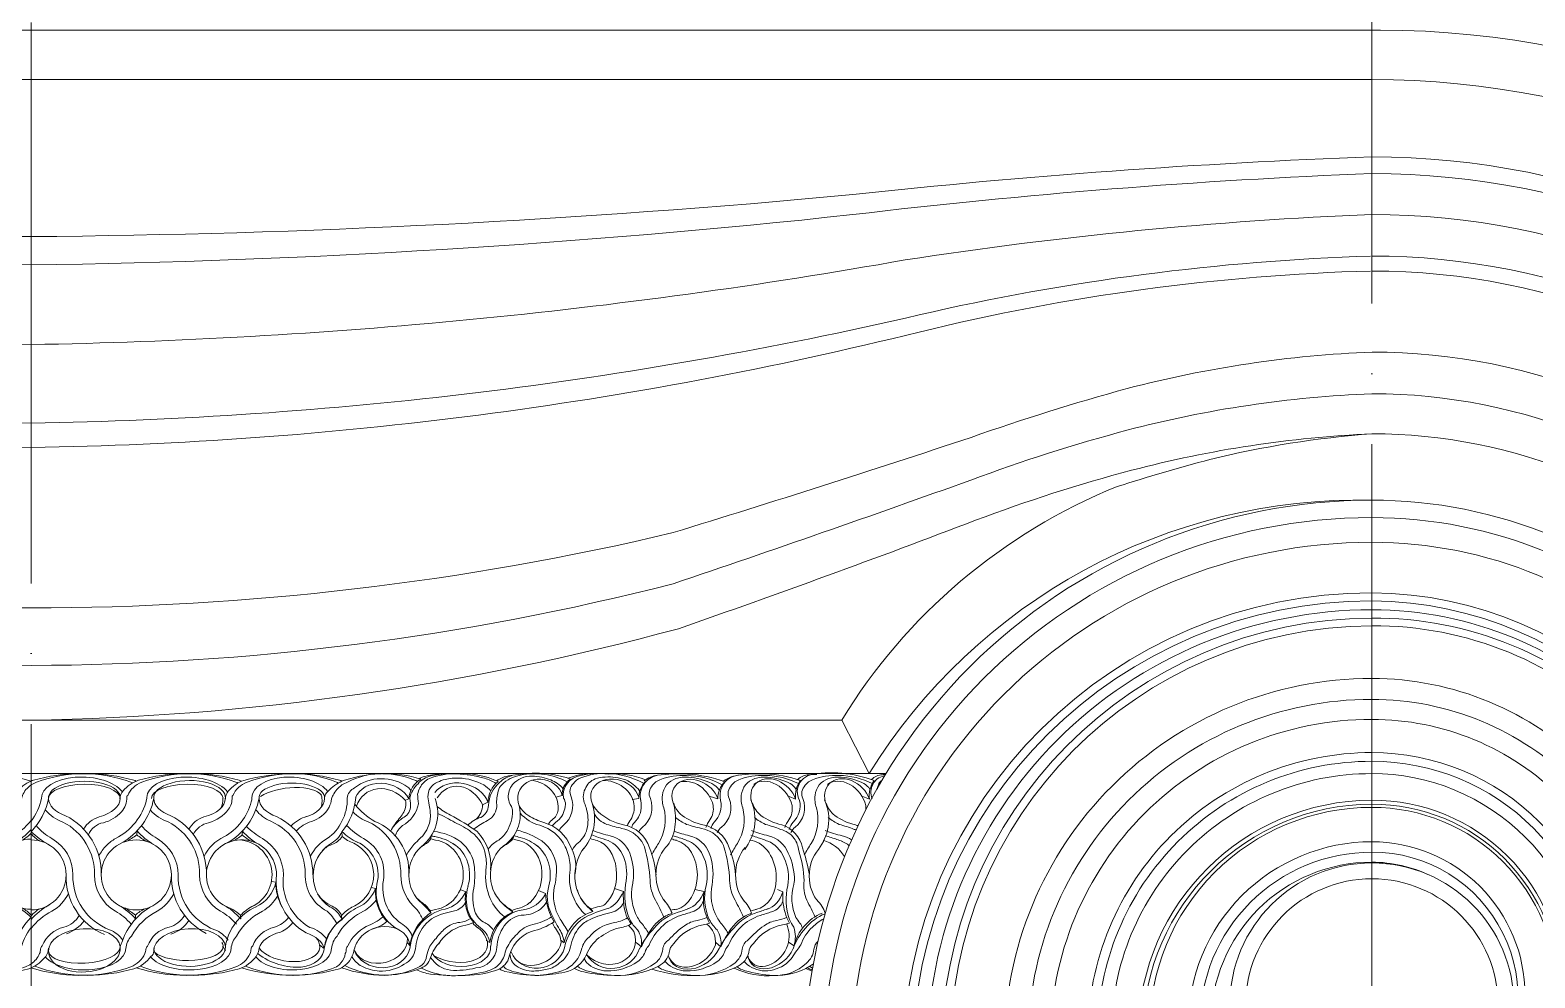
# Model space of a CAD drawing. Header units: millimetres. Extents: x 542654 to 551203, y 315718 to 321804.
# Drawn here: x 547840.1 to 548161.9, y 321170.6 to 321373.4 of the extents above; entities that cross this region are included whole.
import ezdxf

# ---------------------------------------------------------------- set-up
doc = ezdxf.new("R2010")
doc.units = ezdxf.units.MM
doc.linetypes.add('ACAD_ISO04W100', pattern=[30, 24, -3, 0, -3])
doc.layers.add('cad-block.com', color=250, linetype='Continuous')

msp = doc.modelspace()

# ---------------------------------------------------------------- linework, layer by layer
at = {"layer": 'cad-block.com', "color": 18, "linetype": 'ACAD_ISO04W100', "lineweight": 15, "ltscale": 5, "true_color": 0x000000}
for points in [[(547840.28, 321525.15), (547840.28, 319130.24)], [(548127.01, 321164.85), (548127.01, 321433.81)]]:
    msp.add_lwpolyline(points, dxfattribs=at)
at = {"layer": 'cad-block.com', "color": 18, "lineweight": 15, "true_color": 0x000000}
for points in [[(548119.75, 321380.65, -0.429574), (548329.51, 321178.35, -0.414214), (548154.01, 321002.85, -0.414214), (548005.51, 321151.35, -0.414214), (548127.01, 321272.85, -0.414214), (548228.26, 321171.6, -0.414214), (548140.51, 321083.85, -0.414214), (548066.26, 321158.1, -0.414214), (548127.01, 321218.85, -0.414214), (548177.64, 321168.22, -0.414214), (548133.76, 321124.35, -0.438402), (548096.64, 321164.85)], [(548128.83, 321373.41, -0.416147), (548322.54, 321177.88, -0.414214), (548153.08, 321008.43, -0.414214), (548009.7, 321151.81, -0.414214), (548127.01, 321269.13, -0.414214), (548224.77, 321171.37, -0.414214), (548140.05, 321086.64, -0.414214), (548068.35, 321158.33, -0.414214), (548127.01, 321216.99, -0.414214), (548175.89, 321168.11, -0.417631), (548133.52, 321125.93, -30.968964), (548133.52, 321125.93)], [(548127.01, 321362.84, -0.414214), (548312.63, 321177.22, -0.414214), (548151.76, 321016.36, -0.414214), (548015.64, 321152.47, -0.414214), (548127.01, 321263.84, -0.414214), (548219.82, 321171.04, -0.414214), (548139.39, 321090.6, -0.414214), (548071.33, 321158.66, -0.414214), (548127.01, 321214.35, -0.414214), (548173.41, 321167.94, -0.414214), (548133.2, 321127.73, -0.284609), (548102.73, 321146.6, -0.284609)], [(548127.01, 321346.28, 0.017969), (548016.03, 321338.22, -0.021374), (547840.28, 321329.23, 27.571119)], [(548127.01, 321346.28, -0.414214), (548297.1, 321176.19, -0.42078), (548149.69, 321030.14, -0.411803), (548026.79, 321153.51, -0.412759), (548127.01, 321253.01, -0.412194), (548209.04, 321170.52, -0.414336), (548138.35, 321099.52, -0.425817), (548077.08, 321159.18, -0.408915), (548127.01, 321208.67, -0.416495), (548167.95, 321167.68, -0.69498), (548104.75, 321143.08, -0.19289)], [(548127.01, 321342.72, 0.019739), (548016.03, 321333.94, -0.023579), (547840.28, 321323.16, 27.571119)], [(548127.01, 321342.72, -0.414214), (548293.77, 321175.97, -0.42078), (548149.24, 321032.78, -0.411803), (548028.75, 321153.73, -0.412759), (548127.01, 321251.28, -0.412194), (548207.43, 321170.41, -0.414336), (548138.13, 321100.8, -0.425817), (548078.06, 321159.29, -0.408915), (548127.01, 321207.81, -0.416495), (548167.15, 321167.63, -0.73706), (548102.73, 321146.6, -0.19289)], [(547628.67, 321341.78, -0.000459), (547664.54, 321338.22, 0.021374), (547840.28, 321329.23, -27.571119)], [(547650.26, 321334.86, -0.017699), (547664.54, 321333.1, 0.018795), (547840.28, 321323.16, -27.571119)], [(548127.01, 321333.96, 0.028189), (548027.23, 321324.24, -0.03972), (547840.28, 321306.13, 1.760231)], [(548127.01, 321333.96, -0.414214), (548285.55, 321175.42, -0.414214), (548148.15, 321038.02, -0.414214), (548031.89, 321154.28, -0.414214), (548127.01, 321249.4, -0.414214), (548206.28, 321170.13, -0.414214), (548137.58, 321101.43, -0.414214), (548079.45, 321159.56, -0.414214), (548127.01, 321207.13, -0.414214), (548166.65, 321167.49, -0.726097), (548102.73, 321146.6, -0.19289)], [(547619.77, 321328.78, -0.009518), (547653.34, 321324.24, 0.03972), (547840.28, 321306.13, -1.760231)], [(547599.91, 321323.94, -0.021219), (547698.94, 321303.89, 0.052521), (547840.28, 321289.35, 0.080835)], [(548126.72, 321325.07, 0.048765), (548030.22, 321312.48, -0.052998), (547840.28, 321289.35, -0.080835)], [(548127.01, 321325.07, -0.414214), (548277.22, 321174.86, -0.408391), (548147.04, 321043.61, -0.411853), (548035, 321154.84, -0.41421), (548127.01, 321247.63, -0.416479), (548205.06, 321169.86, -0.563338), (548107.63, 321109.74, -0.414214), (548107.63, 321109.74, -0.414214), (548107.63, 321109.74, -0.414214), (548107.63, 321109.74, -0.678734), (548107.63, 321109.74, -0.19289)], [(548126.72, 321321.87, 0.053515), (548030.22, 321308.81, -0.056986), (547840.28, 321284.12, -0.080835)], [(548127.01, 321321.86, -0.414214), (548274.21, 321174.66, -0.408391), (548146.64, 321046.03, -0.411853), (548036.84, 321155.04, -0.41421), (548127.01, 321245.98, -0.416479), (548203.5, 321169.76, -0.563338), (548108.02, 321110.84, -0.414214), (548108.02, 321110.84, -0.414214), (548108.02, 321110.84, -0.414214), (548108.02, 321110.84, -0.678734), (548108.02, 321110.84, -0.19289)], [(547598.69, 321318.75, -0.013701), (547650.34, 321308.81, 0.056986), (547840.28, 321284.12, 0.080835)], [(548127.05, 321304.52, 0.054472), (548074.67, 321296.71, 0.017779), (548041.31, 321286.28, -0.005679), (547977.63, 321265.9, -0.058203), (547840.28, 321249.8, 3.69239)], [(548127.05, 321304.52, -0.414275), (548257.97, 321173.58, -0.414214), (548144.47, 321060.08, -0.414214), (548048.43, 321156.12, -0.414214), (548127.01, 321234.7, -0.414214), (548192.49, 321169.21, -0.414214), (548135.74, 321112.46, -0.414214), (548087.72, 321160.48, -0.414214), (548127.01, 321199.77, -0.414214), (548159.75, 321167.03, -0.19289), (548151.9, 321147.44, -0.19289)], [(547573.1, 321296.2, -0.071873), (547639.26, 321286.28, -0.017779), (547639.26, 321286.28, 0.005679), (547702.93, 321265.9, 0.058203), (547840.28, 321249.8, -3.69239)], [(548127.01, 321295.61, 0.054472), (548074.64, 321287.8, 0.023567), (548041.27, 321277.15, -0.004911), (547977.6, 321254.96, -0.062081), (547840.28, 321237.49, 3.69239)], [(548127.01, 321295.61, -0.414214), (548249.6, 321173.02, -0.414214), (548143.36, 321066.78, -0.414214), (548053.46, 321156.68, -0.414214), (548127.01, 321230.23, -0.414214), (548188.3, 321168.93, -0.414214), (548135.18, 321115.81, -0.414214), (548090.24, 321160.76, -0.414214), (548127.01, 321197.54, -0.62135), (548151.9, 321147.44, -0.11209)], [(547565.14, 321288.67, -0.076116), (547615.98, 321284.49, -0.032478), (547639.3, 321277.15, 0.004911), (547702.97, 321254.96, 0.062081), (547840.28, 321237.49, -3.69239)], [(548127.03, 321287.05, 0.05275), (548075.64, 321279.24, 0.025363), (548042.27, 321268.54, -0.007464), (547978.72, 321245.35, -0.061778), (547840.28, 321225.76, 3.69239)], [(548127.01, 321287.05, -0.414214), (548241.58, 321172.49, -0.414214), (548142.29, 321073.2, -0.414214), (548058.27, 321157.21, -0.414214), (548127.01, 321225.95, -0.414214), (548184.29, 321168.67, -0.414214), (548134.65, 321119.02, -0.414214), (548092.64, 321161.03, -0.414214), (548127.01, 321195.4, -0.11209), (548139.38, 321192.59, -0.11209)], [(548127.01, 321287.05, 0.040711), (548092.36, 321281.55, -0.04946), (548092.36, 321281.55, -0.061535), (548092.36, 321281.55, -8.363329)], [(547567.82, 321280.88, -0.066103), (547603.95, 321278.66, -0.047987), (547638.29, 321268.54, 0.007464), (547701.84, 321245.35, 0.061778), (547840.28, 321225.76, -3.69239)], [(548092.36, 321281.55, 0.012186), (548072.57, 321275.76, 0.012186)], [(548013.63, 321225.76, -0.161095), (548072.57, 321275.76, -3.968035)], [(548127.01, 321272.85, 0.265494), (548019.5, 321214.35, 0.265494)], [(547840.28, 321212.75, 0.018642), (547840.28, 321212.75, 0.0708), (547830.12, 321214.35)], [(547840.28, 321212.75, -0.018642), (547840.79, 321212.94, -0.065451), (547850.65, 321214.35, -0.065451)], [(547840.28, 321211.91, -0.066014), (547841.47, 321212.5, -0.093177), (547851.52, 321214.29)], [(547861.98, 321212.35, 0.020326), (547861.6, 321212.5, 0.093407), (547851.52, 321214.29)], [(547862.78, 321212.75, 0.01773), (547862.28, 321212.94, 0.065459), (547852.42, 321214.35, 0.065459)], [(547859.29, 321208.98, -0.160145), (547859.96, 321210.64, -0.142486), (547863.29, 321212.94, -0.065451), (547873.15, 321214.35, -0.065451)], [(547860.76, 321209.3, -0.375012), (547860.95, 321209.66, -0.214877), (547863.97, 321212.5, -0.094059), (547874.13, 321214.29, -0.071007)], [(547884.55, 321212.32, 0.024119), (547884.1, 321212.5, 0.093177), (547874.05, 321214.29)], [(547885.35, 321212.72, 0.020284), (547884.78, 321212.94, 0.065451), (547874.92, 321214.35, 0.065451)], [(547881.79, 321208.96, -0.154889), (547882.46, 321210.59, -0.142486), (547885.79, 321212.88, -0.063968), (547896.25, 321214.35)], [(547883.26, 321209.3, -0.375012), (547883.45, 321209.66, -0.214877), (547886.47, 321212.5, -0.093177), (547896.52, 321214.29, -0.071007)], [(547906.77, 321212.74, 0.017867), (547906.27, 321212.94, 0.065451), (547896.41, 321214.35, 0.065451)], [(547906.01, 321212.33, 0.022594), (547905.59, 321212.5, 0.10345), (547896.52, 321214.29)], [(547906.77, 321212.75, -0.018642), (547907.28, 321212.94, -0.073626), (547916.02, 321214.35, -0.065451)], [(547906.77, 321211.91, -0.066014), (547907.96, 321212.5, -0.127622), (547915.19, 321214.29)], [(547907.9, 321209.09, -0.273571), (547909.45, 321211.29, -0.171003), (547915.07, 321213.25, -0.163869), (547920.88, 321211.44, -0.074042), (547921.49, 321210.72, 2.685215)], [(547915.44, 321214.29, -0.080531), (547923.61, 321213.19, -0.078298)], [(547915.44, 321214.29, -0.104791), (547922.6, 321212.84, -0.031762), (547922.92, 321212.67, -1.384348)], [(547918.21, 321201.02, -0.181014), (547919.75, 321203.21, 0.210964), (547923.14, 321207.91, -0.035745), (547922.95, 321209.98, -0.146791), (547924.26, 321212.45, -0.099604), (547925.5, 321213.29, -0.112427), (547931.27, 321214.29, -0.052552), (547937.26, 321213.35, -0.081574), (547939.71, 321212.24, -481557.148128)], [(547920.51, 321196.87, -0.056045), (547922.17, 321199.17, -0.022795), (547923.5, 321200.5, 0.235098), (547925.66, 321206.09, 0.032245), (547925.42, 321207.62, -0.038781), (547925.16, 321209.39, -0.33746), (547927.23, 321212.48, -0.078815), (547928.83, 321213.11, -0.063281), (547931.81, 321213.39, -0.121478), (547937.08, 321211.91, -0.064238), (547938.58, 321210.66, 3.827273)], [(547921.06, 321209.04, -0.234886), (547923.61, 321213.19, 0.555427)], [(547925.77, 321213.85, 0.176971), (547923.04, 321212.18, 0.170859), (547921.28, 321209.03, 30.835725)], [(547923.37, 321213.26, -0.023677), (547923.9, 321213.55, -4.543444)], [(547923.9, 321213.55, -0.089164), (547927.53, 321214.15, -138.152303)], [(547932.11, 321214.35, 0.062233), (547925.77, 321213.85, -20.36839)], [(547931.27, 321214.29, -0.131146), (547940.14, 321212.63, -0.136736)], [(547934.95, 321202.47, -0.045129), (547937.9, 321204.3, 0.299565), (547939.87, 321207.7, -0.09087), (547940.18, 321210.62, -0.144119), (547940.93, 321211.97, -0.150915), (547944.92, 321214.01, -0.166619), (547954.96, 321212.62, -133.500069)], [(547938.02, 321198.19, -0.093335), (547939.98, 321199.94, 0.120817), (547942.03, 321201.99, 0.139988), (547943.22, 321206.35, 0.101965), (547943.01, 321207.3, -0.1221), (547942.34, 321209.19, -0.196806), (547943.26, 321211.99, -0.227466), (547947.45, 321213.83, -0.088773), (547951.44, 321212.99, -0.116279), (547954.07, 321211.12, 0.122608)], [(547939.8, 321212.79, -0.210263), (547939.8, 321212.79, -0.134425), (547943.33, 321213.98, 0.410848)], [(547948.03, 321214.44, 0.034973), (547943.33, 321213.98, 0.146763), (547940.49, 321212.46, 0.146763)], [(547948.03, 321214.44, -0.091204), (547955.62, 321213.18, -0.116078)], [(547955.62, 321213.18, 0.131141), (547954.25, 321211.56, 0.120504), (547953.85, 321209.67), (547952.53, 321209.31)], [(547953.21, 321202.13, -0.118246), (547954.11, 321203.29, 0.325983), (547955.77, 321209.41, -0.327377), (547956.26, 321212.24, -0.143144), (547957.83, 321213.44, -0.106305), (547963.51, 321214.35, -0.122174), (547971.14, 321212.34, -2.910199)], [(547971.68, 321212.99, 0.118811), (547963.73, 321214.26, 0.082433), (547957.82, 321213.95, 0.413915), (547954.12, 321209.12, 1.886314)], [(547960.76, 321214.35, 0.107945), (547955.14, 321213.36, -2.721038)], [(547956.03, 321197.98, -0.125563), (547957.28, 321199.57, 0.173483), (547959.16, 321202.47, 0.115836), (547959.16, 321206.39, 0.032323), (547958.75, 321207.75, -0.228234), (547958.75, 321211.03, -0.216023), (547960.91, 321213.2, -0.086474), (547963.05, 321213.6, -0.10808), (547967.44, 321213, -0.136488), (547970.38, 321210.68, -319075.843913)], [(547970.22, 321201.88, -0.104693), (547971.06, 321202.9, 0.325983), (547972.72, 321209.01, -0.327377), (547973.21, 321211.84, -0.143144), (547974.77, 321213.04, -0.106305), (547980.45, 321213.95, -0.122174), (547988.08, 321211.94, -2.910199)], [(547988.63, 321212.6, 0.070803), (547980.67, 321214.26, 0.047152), (547974.26, 321213.98, 0.431232), (547970.67, 321208.54, 1.886314)], [(547974.26, 321213.98, 0.145164), (547971.39, 321212.79, -0.275854)], [(547973, 321196.94, -0.013011), (547974.45, 321199.41, 0.207103), (547975.58, 321207.04, -0.117171), (547975.3, 321209.71, -0.300598), (547978.17, 321213.27, -0.09633), (547980.9, 321213.58, -0.095329), (547985.83, 321212.23, -0.131622), (547987.51, 321210.76, -206431.459628)], [(547987.03, 321201.73, -0.118246), (547987.93, 321202.9, 0.325983), (547989.6, 321209.01, -0.327377), (547990.09, 321211.84, -0.143144), (547991.65, 321213.04, -0.106305), (547997.33, 321213.95, -0.112548), (548004.41, 321212.23, -2.910199)], [(548004.81, 321212.87, 0.078642), (547997.32, 321214.27, 0.043364), (547991.57, 321214.02, 0.45259), (547987.73, 321208.68, 1.886314)], [(547991.9, 321214.06, 0.129496), (547988.33, 321212.72, -0.275854)], [(547989.88, 321196.94, -0.013011), (547991.33, 321199.41, 0.207103), (547992.46, 321207.04, -0.117171), (547992.17, 321209.71, -0.300598), (547995.05, 321213.27, -0.09633), (547997.78, 321213.58, -0.10414), (548002.59, 321212.23, -0.135126), (548003.91, 321210.97, -206431.459628)], [(548002.79, 321201.73, -0.118246), (548003.7, 321202.9, 0.325983), (548005.36, 321209.01, -0.327377), (548005.85, 321211.84, -0.143144), (548007.41, 321213.04, -0.106305), (548013.09, 321213.95, -0.112548), (548020.17, 321212.23, -2.910199)], [(548008.31, 321214.16, 0.612621), (548004.62, 321208.61)], [(548006.59, 321214.1, 0.186837), (548004.26, 321213.08, -0.275854)], [(548005.64, 321196.94, -0.013011), (548007.09, 321199.41, 0.207103), (548008.23, 321207.04, -0.117171), (548007.94, 321209.71, -0.300598), (548010.82, 321213.27, -0.09633), (548013.55, 321213.58, -0.10414), (548018.36, 321212.23, -0.135126), (548019.68, 321210.97, -206431.459628)], [(548006.59, 321214.1, -0.133296), (548020.58, 321212.87, -0.599296)], [(548022.65, 321213.86, 0.472513), (548020.16, 321209.04, 0.472513)], [(548022.35, 321214.1, 0.186837), (548020.03, 321213.08, -0.275854)], [(548022.35, 321214.1, -0.007887), (548023.04, 321214.21, -0.007887)], [(548022.65, 321213.86, -0.001534), (548022.86, 321213.89, -0.001534)], [(547836.54, 321208.55, -0.139266), (547837.15, 321210.28, -0.134169), (547840.28, 321212.74, -0.134169)], [(547838.25, 321208.69, -0.103393), (547838.45, 321209.66, -0.146784), (547840.28, 321211.91, -0.146784)], [(547903.03, 321209.09, -0.221293), (547903.83, 321210.59, -0.091677), (547906.77, 321212.74, -0.107279)], [(547904.53, 321208.93, -0.144926), (547904.88, 321209.72, -0.128461), (547906.77, 321211.91, -0.131639)], [(547937.95, 321208.23, -0.21013), (547940.14, 321212.63, -4.567109)], [(547940.49, 321212.46, 0.215825), (547938.1, 321207.55, -7.383926)], [(547970.22, 321209, -0.201795), (547971.68, 321212.67)], [(547987.16, 321208.92, -0.201795), (547988.63, 321212.6)], [(548003.79, 321208.87, -0.193479), (548004.81, 321212.87)], [(548019.55, 321208.87, -0.193479), (548020.58, 321212.87)], [(548021.26, 321211.01, -0.091654), (548021.61, 321212.24, -0.136996), (548022.32, 321212.92)], [(547842.53, 321209.09, -0.115094), (547840.28, 321204.14, -0.113469)], [(547844.03, 321209.03, -0.145453), (547840.28, 321201.92, -0.145453)], [(547864.99, 321208.78, -0.220522), (547858.35, 321200.46, 0.067828), (547856.43, 321198.99, 0.067828)], [(547866.53, 321209.03, -0.220603), (547859.53, 321199.44, 0.066571), (547859.53, 321199.44)], [(547859.61, 321206.17, 0.207831), (547860.76, 321209.3, 0.467619)], [(547865.02, 321209.26, -0.076886), (547864.99, 321208.78, -0.711485)], [(547882.52, 321206.71, -0.167244), (547878.25, 321203.85, 0.221723), (547874.98, 321201.35, 0.21466)], [(547881.32, 321209.09, -0.150462), (547880.82, 321206.91, 1140.797871)], [(547887.37, 321208.31, -0.203725), (547881.52, 321200.81, 0.068195), (547881.52, 321200.81, 0.068195)], [(547881.83, 321209.03, -0.0002), (547881.83, 321209.04, -0.0002)], [(547889.03, 321209.09, -0.227666), (547882.17, 321199.51, -0.227666)], [(547882.52, 321206.71, 0.172817), (547883.26, 321209.3, 0.467619)], [(547887.52, 321209.23, -0.086243), (547887.37, 321208.31)], [(547904.01, 321207.14, -0.186494), (547900.25, 321204.07, 0.147073), (547897.01, 321202.03, 0.148769)], [(547904.01, 321207.14, 0.104985), (547904.53, 321208.93, 0.023441), (547904.53, 321208.93, 1.136097)], [(547909.7, 321209.23, -0.160271), (547906.77, 321201.92, -0.145453)], [(547907.9, 321209.09, -0.123226), (547906.77, 321204.14, -0.113469)], [(547913.82, 321204.13, -0.099661), (547909.52, 321207.78, 0.400997)], [(547920.35, 321208.63, -0.18765), (547919.81, 321205.79, -0.039095), (547919.03, 321204.73, 0.054537), (547917.2, 321202.07, 6.83049)], [(547921.28, 321209.03, -0.083203), (547921.4, 321207.06, -0.247182), (547919.79, 321204.85, -2.400939)], [(547926.68, 321209.01, -0.334356), (547923.71, 321198.71, 0.532296)], [(547929.96, 321205.48, -0.04339), (547927.14, 321207.29, 0.356149)], [(547938.1, 321207.55, -0.262287), (547936.46, 321204.99, 0.120053), (547933.69, 321203.3, 0.069073)], [(547936.84, 321207.68, -0.034066), (547936.84, 321207.68, -0.197259), (547935.44, 321204.57, -3.930132)], [(547944.6, 321207.73, -0.297265), (547941.93, 321199.33, 0.080873)], [(547952.98, 321206.9, -0.237758), (547951.96, 321204.67, 0.081735), (547950.92, 321203.54, -9.331702)], [(547954.55, 321207.72, -0.16978), (547953.25, 321204.52, 0.043804), (547951.69, 321203.17, -0.6587)], [(547960.17, 321208.23, -0.281884), (547958.1, 321197.85, -2.604553)], [(547969.2, 321207.85, -0.209661), (547969.2, 321207.85, -0.190001), (547968.53, 321204.54, 157667.627814)], [(547970.75, 321207.42, -0.221628), (547969.3, 321203.89, 0.117522), (547968.69, 321202.84, -5.291893)], [(547977.71, 321207.7, -0.099627), (547977.97, 321202.91, -0.153943), (547975.96, 321198.51, -6.357955)], [(547977.71, 321208.02, -0.020897), (547977.71, 321208.02, 0.157637), (547979.49, 321205.41, 0.110252), (547983.95, 321203.39, -0.276717), (547989.58, 321198.46, -0.073649), (547990.93, 321192.69)], [(547986.14, 321207.53, -0.209661), (547986.14, 321207.53, -0.189953), (547985.47, 321204.46, 157667.627814)], [(547987.74, 321208.61, -0.268348), (547986.37, 321203.96, 0.146544), (547985.69, 321202.63, -5.291893)], [(547994.2, 321208.73, -0.147461), (547994.97, 321202.91, -0.121679), (547992.9, 321198.12, -6.357955)], [(547994.58, 321208.02, -0.020897), (547994.58, 321208.02, 0.157637), (547996.37, 321205.41, 0.110252), (548000.83, 321203.39, -0.274911), (548005.24, 321198.46, -0.029184), (548006.71, 321193.01)], [(548003.01, 321207.53, -0.209661), (548003.01, 321207.53, -0.189953), (548002.35, 321204.46, 157667.627814)], [(548004.62, 321208.61, -0.268348), (548003.25, 321203.96, 0.111946), (548002.41, 321202.38, -5.291893)], [(548009.97, 321208.73, -0.147461), (548010.74, 321202.91, -0.121679), (548008.66, 321198.12, -6.357955)], [(548010.35, 321208.02), (548010.35, 321208.02, 0.157637), (548012.14, 321205.41, 0.110252), (548016.59, 321203.39, -0.019348), (548017.17, 321203.15, -0.019348)], [(548018.78, 321207.53), (548018.78, 321207.53, -0.034591), (548018.8, 321206.6, -0.034591)], [(547832.29, 321196.87, -0.146184), (547835.81, 321200.6, 0.112441), (547840.28, 321204.34, 0.112441)], [(547840.28, 321204.14, 0.000004), (547840.28, 321204.14, 0.000004)], [(547840.28, 321204.14, -0.000004), (547840.28, 321204.14, -0.000004)], [(547861.69, 321182.16, 0.081294), (547858.31, 321184.93, -0.268505), (547853.83, 321192.7, 0.288678), (547847.11, 321203.99, -0.142365), (547843.32, 321206.61, -0.117646)], [(547855.28, 321192.68, 0.290609), (547847.67, 321205.34), (547847.67, 321205.34)], [(547854.85, 321205.1, -0.132314), (547854.85, 321205.1, 0.187603), (547851.53, 321202.47)], [(547859.61, 321206.17, -0.150244), (547855.74, 321203.85, 0.25156), (547852.56, 321201.25, 0.21133)], [(547884.19, 321182.16, 0.081294), (547880.81, 321184.93, -0.268505), (547876.33, 321192.7, 0.288999), (547869.6, 321204, -0.123631), (547865.79, 321206.52, -0.052437)], [(547877.78, 321192.68, 0.290613), (547870.17, 321205.34), (547870.17, 321205.34)], [(547877.26, 321205.08, -0.165719), (547877.26, 321205.08, 0.184944), (547874.03, 321202.47)], [(547905.65, 321182.28, 0.096), (547903.57, 321184.93, -0.292425), (547898.91, 321192.95, 0.296797), (547891.56, 321204.16, -0.135998), (547888.35, 321206.62, -0.119149)], [(547900.55, 321192.68, -0.036008), (547900.55, 321192.68, 0.291562), (547892.8, 321205.16), (547892.8, 321205.16)], [(547899.31, 321205.18, 182.59746), (547899.31, 321205.18, 0.142317), (547895.88, 321203.14)], [(547906.77, 321204.14, -0.136905), (547903.62, 321200.47, 0.068195), (547903.62, 321200.47)], [(547906.77, 321204.14, -0.000004), (547906.77, 321204.14, -0.000004)], [(547924.05, 321183.13, 0.062231), (547922.83, 321185.22, -0.214339), (547919.33, 321192.7, 0.294925), (547912.48, 321203.99, -0.122919), (547909.11, 321206.14, -0.117646)], [(547921.08, 321192.68, 0.318818), (547913.82, 321204.13), (547913.82, 321204.13)], [(547919.79, 321204.85, 0.063521), (547917.9, 321203.2, 0.041781), (547917.2, 321202.07, 5.943578)], [(547927.26, 321205.83, -0.025818), (547930.9, 321203.88, -0.061076), (547934.43, 321201.84, -0.18941), (547937.49, 321196.86, -0.074307), (547937.57, 321193.81, 0.134088), (547938.49, 321187.6, 0.125865), (547941.54, 321183.7, 3.907296)], [(547929.96, 321205.48, 0.280317), (547929.96, 321205.48, -0.028633), (547935.68, 321201.96, -0.220354), (547938.56, 321193.78)], [(547944.89, 321205.85, 0.140326), (547949.05, 321203.29, -0.216719), (547954.53, 321198.69, -0.080842), (547955.5, 321195.36, -0.061463), (547955.5, 321193.19, 0.140584), (547956.39, 321187.53, 0.097397), (547958.83, 321184.19, 6.432445)], [(547946.75, 321205.34, 0.014695), (547946.75, 321205.34, 0.074847), (547949.91, 321203.9, -0.234064), (547955.8, 321198.46, -0.17384), (547956.58, 321192.68)], [(547960.67, 321205.82, 0.185854), (547963.44, 321203.49, 0.033628), (547966.65, 321202.63, -0.197474), (547970.89, 321199.83, -0.074568), (547971.44, 321198.67, -0.066117), (547972.65, 321191.45, 0.11894), (547973.82, 321187.26, -0.024298), (547975.6, 321183.65, 7.777583)], [(547961.58, 321206.18, -0.020897), (547961.58, 321206.18, 0.198166), (547961.58, 321206.18, 0.138312), (547966.94, 321203.39, -0.276717), (547972.57, 321198.46, -0.073649), (547973.93, 321192.69)], [(547968.53, 321204.54, 0.029785), (547967.73, 321203.2, 7.503547)], [(547978.09, 321204.98, 0.072204), (547980.45, 321203.49, 0.033628), (547983.65, 321202.63, -0.197474), (547987.89, 321199.83, -0.074568), (547988.45, 321198.67, -0.066117), (547989.66, 321191.45, 0.11894), (547990.83, 321187.26, -0.024298), (547992.61, 321183.65, 7.777583)], [(547985.47, 321204.46, 0.065483), (547984.58, 321202.84, 7.503547)], [(547994.97, 321204.98, 0.072204), (547997.33, 321203.49, -0.026917), (548000.53, 321202.42, -0.180678), (548003.47, 321200.47, -0.131225), (548004.48, 321197.82, -0.06802), (548005.59, 321191.45, 0.122323), (548006.15, 321187.26, -0.024298), (548007.94, 321183.65, 7.777583)], [(548002.35, 321204.46, 0.065483), (548001.46, 321202.84, 7.503547)], [(548010.73, 321204.98, 0.072204), (548013.09, 321203.49, -0.026917), (548016.3, 321202.42, -0.023773), (548016.76, 321202.29, -0.023773)], [(547836.55, 321199.35, -0.267865), (547836.55, 321199.35, 0.081061), (547840.28, 321202.41, 0.081294)], [(547840.28, 321201.63, -0.08041), (547838.44, 321200.11, -19.622148)], [(547840.28, 321201.47, 0.08041), (547842.13, 321199.95, 19.622148)], [(547859.88, 321178.72, 0.159429), (547857.07, 321180.93, -0.318713), (547849.24, 321192.66, 0.268575), (547844.76, 321200.44, -0.081294), (547841.37, 321203.21, -0.081294)], [(547862.87, 321201.28, -0.084322), (547860.58, 321199.85, 1.326627)], [(547862.87, 321201.28, 0.07015), (547865.1, 321199.82, 19.622148)], [(547866.53, 321199.18, -0.07743), (547862.94, 321202.08)], [(547882.41, 321178.69, 0.161371), (547879.57, 321180.93, -0.318713), (547871.74, 321192.66, 0.268575), (547867.26, 321200.44, -0.080911), (547863.89, 321203.19, -0.081294)], [(547885.45, 321201.26, -0.100015), (547883.15, 321199.87, 1.326627)], [(547885.45, 321201.26, 0.097777), (547887.48, 321199.86, 19.622148)], [(547903.5, 321178.93, 0.171369), (547899.92, 321181.43, -0.301945), (547894.24, 321192.66, 0.268572), (547889.76, 321200.44, -0.055523), (547886.33, 321203.04, -0.048784)], [(547903.62, 321200.47, -0.081294), (547903.62, 321200.47, 0.147638), (547900.05, 321196.72, 0.267657)], [(547906.77, 321201.92), (547906.79, 321200.9, -0.17579), (547904.59, 321199.17, 0.131284), (547902.63, 321197.9, -43.334698)], [(547906.77, 321201.92, -0.165674), (547904.13, 321199.21, -0.072831)], [(547906.79, 321200.9, 0.086829), (547909.3, 321199.44)], [(547921.79, 321179.52, 0.195227), (547919.35, 321182.32, -0.283008), (547915.62, 321191.53, 0.320836), (547911.4, 321200.44, -0.074676), (547907.76, 321203.27, -0.081294)], [(547925.85, 321201.02), (547925.78, 321200.36, -0.096515), (547924.45, 321199.15, 0.028724), (547923.41, 321198.44, -26.089249)], [(547926.76, 321200.12, 0.006424), (547925.78, 321200.36, -1.587277)], [(547925.85, 321201.02, 0.02419), (547926.6, 321200.86, -0.113221), (547931, 321199.07)], [(547926.39, 321201.98, -0.131559), (547932.17, 321199.74, -0.202765), (547935.11, 321194.31, -0.056499), (547934.96, 321189.81, 0.124857), (547935.17, 321184.87, 0.199329), (547937.36, 321182.45, -0.12536), (547939.19, 321180.79, 3.307301)], [(547943.6, 321201.11), (547943.34, 321200.37, -0.074458), (547941.94, 321199.21, 0.04174), (547940.73, 321198.38, 24.307937)], [(547944.58, 321200.05, -0.033293), (547943.34, 321200.37, -0.045496)], [(547948.65, 321198.78, 0.108935), (547944.85, 321200.69, -0.041757), (547943.59, 321201.12, -0.041757)], [(547944.18, 321202.26, -0.084711), (547949.52, 321199.93, -0.244148), (547952.65, 321193.55, -0.049704), (547952.25, 321190.32, 0.195952), (547953.42, 321183.24, 0.006951), (547955.15, 321180.52, -10.854549)], [(547961.34, 321200.05, -0.03775), (547959.88, 321200.48, -0.03775)], [(547963.69, 321200.01, 0.020479), (547961.61, 321200.69, -0.037175), (547960.19, 321201.23, -0.037175)], [(547960.47, 321202.15, 0.030989), (547964.1, 321201.04, -0.249239), (547968.33, 321197.3, -0.119922), (547969.03, 321191.38, -0.022277), (547968.91, 321190.63, 0.180983), (547969.97, 321183.59, 0.047583), (547970.8, 321182.38, -0.047891), (547972.32, 321180.17, 19.657569)], [(547978.33, 321200.08, -0.037904), (547977.22, 321200.39, -0.03336)], [(547980.97, 321199.88, 0.027591), (547978.6, 321200.72, 0.063232), (547977.5, 321201.02, -0.032563)], [(547977.78, 321202.04, 0.028323), (547981.11, 321201.04, -0.249239), (547985.33, 321197.3, -0.119922), (547986.04, 321191.38, -0.022277), (547985.92, 321190.63, 0.180983), (547986.98, 321183.59, 0.047583), (547987.81, 321182.38, -0.047891), (547989.33, 321180.17, 19.657569)], [(547997.84, 321199.88, 0.027591), (547995.48, 321200.72, -0.032563), (547994.22, 321201.18, -0.032563)], [(547994.35, 321202.15, 0.030989), (547997.99, 321201.04, -0.249239), (548002.21, 321197.3, -0.117946), (548003.52, 321191.38, -0.022277), (548003.39, 321190.63, 0.182627), (548003.86, 321183.59, 0.047583), (548004.69, 321182.38, -0.103318), (548005.23, 321181.25, 19.657569)], [(548010.12, 321202.15, 0.030989), (548013.75, 321201.04, -0.091478), (548015.74, 321200.15, -0.091478)], [(548013.78, 321199.81, 0.027591), (548011.41, 321200.65, -0.032563), (548010.16, 321201.11, -0.032563)], [(547892.62, 321191.12, 0.128532), (547893.97, 321185.8, -19.222281)], [(547899.1, 321180.26), (547899.1, 321180.26, -0.296896), (547892.78, 321192.68, -0.293371)], [(547967.42, 321190.64, 0.137673), (547968.31, 321183.12, 0.066478), (547969.98, 321180.89, -0.182741), (547970.81, 321177.31, 3.92238)], [(547848.28, 321188.66, -0.146184), (547844.76, 321184.93, 0.112441), (547840.28, 321181.18, 0.112441)], [(547870.78, 321188.66, -0.146171), (547867.26, 321184.93, 0.149601), (547861.74, 321179.58, 0.21331)], [(547893.01, 321188.16, -0.129971), (547889.76, 321184.93, 0.149601), (547884.24, 321179.58, 0.21331)], [(547906.7, 321184, 0.180148), (547904.68, 321185.97, -0.140285), (547901.57, 321188.58, -0.153209)], [(547913.94, 321189.75, 0.204263), (547916.37, 321182.68, 3.948611)], [(547925.74, 321184.55), (547925.68, 321184.97, 0.079215), (547923.98, 321186.69, -0.030572), (547922.73, 321187.73, -1.926078)], [(547934.98, 321182.56, -0.158291), (547933.36, 321185.53, -0.086855), (547933.24, 321189.03, 1.100134)], [(547933.73, 321190.24, 0.136177), (547933.73, 321184.86, 0.135064), (547936.4, 321181.32, -0.19006), (547938.31, 321178.55, -0.82602)], [(547940.29, 321187.47, 0.075944), (547942.67, 321185.23, -0.03389), (547943.28, 321184.74, -0.03389)], [(547952.17, 321182.61, -0.088472), (547950.49, 321186.86, -0.057435), (547950.33, 321188.68), (547948.82, 321189.35)], [(547951.01, 321190.36, 0.180093), (547951.48, 321184.43, 0.027271), (547953.31, 321181.01, -0.10274), (547954.32, 321178.17, -0.10274)], [(547957.11, 321189.49, 0.183885), (547960.01, 321185.39, 0.014971), (547960.44, 321184.84, 10.318868)], [(547960.44, 321184.84, -0.100841), (547957.79, 321187.77, 1.435164)], [(547968.61, 321182.18, -0.139912), (547967.08, 321186.21, -0.053011), (547966.97, 321189.18, 37.483394)], [(547985.39, 321182.38, -0.12326), (547984.07, 321187.07, -0.056592), (547984.25, 321189.15, 1.219939)], [(547984.64, 321190.42, 0.168551), (547985.32, 321183.12, 0.066478), (547986.99, 321180.89, -0.182741), (547987.82, 321177.31, 3.92238)], [(548002.47, 321182.38, -0.109504), (548001.08, 321187.07, -0.027518), (548001.06, 321189.05, 1.219939)], [(548002.11, 321190.42, 0.137269), (548002.44, 321183.13, 0.025186), (548003.37, 321181.52, -0.157861), (548003.44, 321177.47)], [(547840.28, 321184.06, 0.08041), (547838.44, 321185.58, 19.622148)], [(547844.02, 321186.18, -0.267865), (547844.02, 321186.18, 0.081061), (547840.28, 321183.12, 0.081294)], [(547840.28, 321183.9, -0.08041), (547842.13, 321185.42, -19.622148)], [(547866.04, 321185.93, -0.267865), (547866.04, 321185.93, 0.183586), (547859.83, 321178.56, 0.21331)], [(547862.59, 321184.06, 0.044426), (547860.33, 321185.6, -1.326627)], [(547862.59, 321184.06, -0.072262), (547864.63, 321185.42, -19.622148)], [(547885.09, 321184.06, 0.076771), (547881.6, 321186.15, -1.326627)], [(547888.4, 321185.86, 0.255515), (547881.83, 321177.27)], [(547885.09, 321184.06, -0.09598), (547887.9, 321186.1, -19.622148)], [(547889.03, 321186.19, 0.000001), (547889.03, 321186.19, 0.000001)], [(547909.54, 321186.05, 0.090638), (547907.22, 321184.55, 0.032029), (547906.7, 321184, 0.032029)], [(547914.08, 321187.3, -0.100998), (547911.4, 321184.93, 0.110215), (547906.77, 321181.18, 0.112441)], [(547910.17, 321185.74, -0.267865), (547910.17, 321185.74, 0.10551), (547906.77, 321183.12, 0.081294)], [(547933.18, 321186.76, -0.212772), (547930.8, 321184.97, 0.003748), (547928.52, 321184.42, 0.18758), (547923.95, 321181.21, 0.128591), (547922.47, 321176.89, -0.268767), (547920.06, 321173.61, -0.172279), (547914.76, 321172.11, -0.10341), (547911.01, 321173.14, -0.150327), (547908.91, 321175.2, -1.681499)], [(547925.74, 321184.55, 0.072945), (547923.5, 321182.51, 0.133742), (547921.29, 321177.57, -0.855332)], [(547928.81, 321185.37, 0.327229), (547921.31, 321176.95, 150.59008)], [(547926.76, 321185.29, 0.036796), (547925.68, 321184.97, -1.216476)], [(547950.49, 321186.86, -0.180053), (547947.5, 321184.43, -0.071042), (547945.71, 321184.09, 0.230858), (547941.49, 321181.8, 0.143892), (547939.88, 321177.15, -0.37268), (547935.37, 321172.76, -0.074), (547929.96, 321172.28, -0.224865), (547925.72, 321175.03, 13.018877)], [(547943.28, 321184.74, 0.263197), (547938.42, 321178.18, 5.108955)], [(547945.51, 321185.22, 0.229973), (547940.06, 321181.7, 0.117172), (547938.57, 321177.42, 10.429524)], [(547943.28, 321184.74), (547943.08, 321185.06, -0.045603), (547940.86, 321186.8, -0.663417)], [(547967.01, 321186.74, -0.223247), (547964.36, 321184.65, 0.044193), (547959.86, 321183.17, 0.115816), (547957.6, 321181.5, 0.136382), (547955.65, 321177.3, -0.200248), (547953.27, 321173.84, -0.134958), (547950.66, 321172.48, -0.040542), (547947.79, 321172.1, -0.171541), (547944.03, 321173.22, -0.237341), (547942.7, 321175.8, 213.805506)], [(547946.95, 321186.74, -0.109003), (547944.65, 321185.57, 0.063154), (547943.08, 321185.06, -6.141469)], [(547960.44, 321184.84, 0.280746), (547954.32, 321178.17, 5.588893)], [(547963.78, 321185.53, 0.048193), (547958.72, 321183.59, 0.215502), (547954.37, 321177.06, 1.996929)], [(547984.07, 321187.07, -0.228967), (547981.66, 321184.78, -0.001067), (547979.24, 321184.02, 0.118264), (547975.05, 321181.51, 0.100717), (547972.44, 321177.66, 0.053445), (547971.71, 321176.53, -0.176097), (547970.02, 321174.15, -0.158588), (547963.35, 321172.14, -0.189132), (547959.09, 321173.93, -0.15458), (547958.62, 321174.8, -0.822244)], [(547963, 321186.36, -0.131546), (547961.94, 321185.91, 0.06113), (547960.01, 321185.39, -3.736763)], [(547981.03, 321185.52, -0.027591), (547978.66, 321184.67, 0.153281), (547973.54, 321181.25, 0.085082), (547970.42, 321176.89, -1171.448465)], [(547977.35, 321184.46, 0.01287), (547976.37, 321184.07, 0.093266), (547973.96, 321182.33, 0.083417), (547970.81, 321177.31, -0.661199)], [(547975.58, 321187.32, -0.105968), (547977.35, 321184.46, -0.107459)], [(548001.08, 321187.07, -0.228967), (547998.66, 321184.78, -0.001067), (547996.25, 321184.02, 0.118264), (547992.06, 321181.51, 0.100717), (547989.45, 321177.66, 0.053445), (547988.72, 321176.53, -0.176097), (547987.03, 321174.15, -0.158588), (547980.35, 321172.14, -0.189132), (547976.1, 321173.93, -0.062953), (547975.84, 321174.25, -0.822244)], [(547978.39, 321185.32, 0.036293), (547977.07, 321185.14, 0.036293)], [(547998.03, 321185.52, -0.027591), (547995.67, 321184.67, 0.153281), (547990.55, 321181.25, 0.085082), (547987.42, 321176.89, -1171.448465)], [(547994.36, 321184.46, 0.01287), (547993.38, 321184.07, 0.093266), (547990.97, 321182.33, 0.083417), (547987.82, 321177.31, -0.661199)], [(547992.58, 321187.32, -0.105968), (547994.36, 321184.46, -0.107459)], [(547995.4, 321185.3, 0.020977), (547994.16, 321184.95, -1.866902)], [(548010.1, 321184.37, 0.129786), (548005.88, 321181.25, 0.101799), (548003.28, 321176.89)], [(548009.46, 321184.51, -0.123716), (548009.46, 321184.51, 0.239977), (548003.44, 321177.47, 3.556376)], [(548008.35, 321187.32, -0.105968), (548010.12, 321184.46, -0.107459)], [(547836.53, 321176.49, -0.145453), (547840.28, 321183.61, -0.145453)], [(547838.04, 321176.44, -0.115094), (547840.28, 321181.39, -0.113469)], [(547850.6, 321184.01, -0.187032), (547847.31, 321181.48, 0.246599), (547842.68, 321177.49, 0.167427), (547842.32, 321176.84, -0.004862)], [(547851.63, 321182.85, -0.14896), (547847.86, 321180.09, 0.033692), (547847.86, 321180.09, 0.157416)], [(547873.12, 321183.99, -0.180292), (547869.81, 321181.48, 0.257063), (547865.2, 321177.43, 0.154584), (547864.82, 321176.78, -0.004862)], [(547874.03, 321182.92, -0.178716), (547870.17, 321180.03, 0.31947), (547870.17, 321180.03, -0.000978), (547870.17, 321180.03, -0.000978)], [(547885.11, 321183.28, 0.000208), (547885.1, 321183.29, 0.000208)], [(547895.31, 321183.59, -0.163972), (547892.31, 321181.48, 0.246599), (547887.68, 321177.49, 0.167427), (547887.32, 321176.84, -0.004862)], [(547906.73, 321183.23, 0.195253), (547902.97, 321176.9, 4.226524)], [(547906.77, 321183.12, 0.20928), (547903.02, 321177.28, 0.129765)], [(547906.77, 321181.18, 0.036546), (547905.73, 321179.58)], [(547907.39, 321173.29, 0.112919), (547915.72, 321171.24, 0.127971), (547923.45, 321173.11, 0.219163), (547924.74, 321174.82, -0.022667), (547925.25, 321176.75, -0.099259), (547926.9, 321179.1, -0.066876), (547928.86, 321181.22, -0.149991), (547931.97, 321182.52, 0.130563), (547934.27, 321183.38, 2.937917)], [(547915.58, 321183.7, -0.068828), (547911.98, 321181.61, 0.16839), (547908.05, 321177.49, 0.167427), (547907.69, 321176.84)], [(547916.37, 321182.68, -0.097494), (547913.24, 321181.09, 0.033692), (547913.24, 321181.09, 0.157416)], [(547951.58, 321183.67, -0.085747), (547947.61, 321182.08, 0.173428), (547944.26, 321180.02, 0.099677), (547941.99, 321176.98, 0.010356), (547941.43, 321175.32, -0.183892), (547939.44, 321172.81, -0.07889), (547937.05, 321171.86, -0.051544), (547930.77, 321171.11, -0.122981), (547923.77, 321172.74, -2.424902)], [(547927.47, 321177.96, -0.191884), (547932.64, 321181.79, 0.103334), (547934.98, 321182.56, 0.106934)], [(547937.2, 321179.92, 0.122166), (547935.97, 321181.27, -0.076887), (547934.72, 321182.42, 2.852258)], [(547967.83, 321183.46, -0.081747), (547964.74, 321182.4, 0.186687), (547959.62, 321179.35, 0.153042), (547958.06, 321176.97, -0.147978), (547956.31, 321173.71, -0.116159), (547953.81, 321172.16, -0.069587), (547948.51, 321171.18, -0.061389), (547944.05, 321171.85, -0.05776), (547942.14, 321172.46, -0.195391), (547941.35, 321173.19, -1.144164)], [(547952.17, 321182.61, -0.082612), (547947.32, 321180.6)], [(547953.67, 321178.24, 0.131718), (547952.44, 321181.27, -0.091647), (547951.81, 321182.39, 18.340922)], [(547984.81, 321183.57, -0.066625), (547982.76, 321182.94, 0.116481), (547980.03, 321181.81, 0.053382), (547976.65, 321178.78, 0.226053), (547975.36, 321176.77, -0.215271), (547973.74, 321173.82, -0.175876), (547965.08, 321171.18, -0.056612), (547959.07, 321172.18, -0.089506), (547957.14, 321173.13, -6.922024)], [(547965.83, 321181.29, 0.091292), (547961.73, 321179.19, 0.134617), (547959.05, 321175.64, -0.678127)], [(547965.08, 321171.18, 0.134067), (547974.5, 321173.18, 0.218392), (547976.77, 321176.11, -0.207424), (547977.73, 321177.97, -0.197649), (547983.98, 321181.98, 0.050451), (547985.39, 321182.38, 0.075052)], [(547968.61, 321182.18, -0.158031), (547968.61, 321182.18, -0.094301), (547965.8, 321181.29, -1.127352)], [(547969.18, 321180.57, 0.043632), (547968.01, 321181.89, 0.400774)], [(548001.82, 321183.57, -0.066625), (547999.77, 321182.94, 0.116481), (547997.04, 321181.81, 0.053382), (547993.65, 321178.78, 0.226053), (547992.36, 321176.77, -0.215271), (547990.75, 321173.82, -0.175876), (547982.09, 321171.18, -0.056612), (547976.08, 321172.18, -0.083829), (547974.25, 321173.05, -6.922024)], [(547982.09, 321171.18, 0.134067), (547991.51, 321173.18, 0.218392), (547993.78, 321176.11, -0.207424), (547994.74, 321177.97, -0.197649), (548000.99, 321181.98, 0.050451), (548002.4, 321182.38, 0.075052)], [(547986.63, 321177.74, 0.257896), (547984.8, 321182.17, -392019.143967)], [(548009.82, 321183.29, 0.072348), (548007.39, 321181.51, 0.12282), (548004.91, 321177.71, -0.060008), (548004.01, 321176.53, -0.069291), (548001.82, 321173.69, -0.154509), (547997.23, 321172.14, -0.189132), (547992.97, 321173.93, -0.062953), (547992.72, 321174.25)], [(548002.1, 321177.74, 0.176565), (548001.87, 321182.17, -392019.143967)], [(547859.83, 321178.56, 0.063694), (547859.33, 321177.27, -14.566342)], [(547861.74, 321179.58, 0.163446), (547860.55, 321176.93, -6.909534)], [(547881.32, 321177.27, 0.301195), (547881.05, 321178.2, -0.248294)], [(547884.24, 321179.58, 0.163446), (547883.05, 321176.93, -6.909534)], [(547905.73, 321179.58, 0.163446), (547904.54, 321176.93, -6.909534)], [(547910.46, 321178.95, 0.098394), (547909.3, 321176.39, -0.670495)], [(547927.7, 321178.28, 0.106135), (547925.72, 321175.03, -0.266284), (547923.25, 321172.56, -0.09033), (547915.44, 321171.24, -2.675472)], [(547947.32, 321180.6, 0.262527), (547942.4, 321174.77, -0.234916), (547939.7, 321172.25, -0.085906), (547932.18, 321171.18, 6.378675)], [(548008.58, 321178.47, 0.178049), (548007.69, 321176.77, -0.215271), (548006.08, 321173.82, -0.209896), (547998.96, 321171.18, -0.056612), (547992.96, 321172.18, -0.083829), (547991.13, 321173.05)], [(547844.03, 321176.98, -0.139266), (547843.42, 321175.24, -0.134169), (547840.28, 321172.78, -0.134169)], [(547842.32, 321176.84, -0.103393), (547842.11, 321175.87, -0.146784), (547840.28, 321173.62, -0.146784)], [(547864.82, 321176.78, -0.096375), (547864.61, 321175.87, -0.214877), (547861.6, 321173.03, -0.093407), (547851.52, 321171.24, -0.071007)], [(547866.53, 321176.33, -0.287049), (547865.92, 321175.24, -0.152401), (547862.28, 321172.59, -0.065459), (547852.42, 321171.18)], [(547887.32, 321176.84, -0.103393), (547887.11, 321175.87, -0.214877), (547884.1, 321173.03, -0.093177), (547874.05, 321171.24, -0.071007)], [(547889.03, 321177.01, -0.143119), (547888.42, 321175.24, -0.152401), (547884.78, 321172.59, -0.065451), (547874.92, 321171.18)], [(547909.3, 321176.39, -0.046853), (547908.91, 321175.2, -0.173558), (547906.27, 321172.59, -0.134169)], [(547907.69, 321176.84, -0.103393), (547907.48, 321175.87, -0.135171), (547906.55, 321173.84, -0.146784)], [(547959.05, 321175.64, -0.245882), (547954.45, 321171.88, -0.035445), (547949.17, 321171.18, -2.639422)], [(547840.28, 321173.62, -0.066014), (547839.1, 321173.03, -0.093177), (547829.05, 321171.24)], [(547840.28, 321172.78, -0.018642), (547839.78, 321172.59, -0.065451), (547829.92, 321171.18, -0.065451)], [(547840.28, 321172.78, 0.018642), (547840.28, 321172.78, 0.0708), (547850.45, 321171.18)], [(547841.08, 321173.18, 0.097156), (547851.52, 321171.24)], [(547862.78, 321172.78, 0.018782), (547862.78, 321172.78, 0.074966), (547873.49, 321171.18)], [(547863.59, 321173.18, 0.020302), (547863.59, 321173.18, 0.097303), (547874.05, 321171.24)], [(547885.35, 321172.81, 0.016128), (547885.79, 321172.65, 0.06288), (547896.09, 321171.18)], [(547886.08, 321173.18, 0.020558), (547886.47, 321173.03, 0.093407), (547896.55, 321171.24)], [(547906.27, 321172.59, -0.000006), (547906.27, 321172.59, -0.065451), (547896.41, 321171.18)], [(547906.55, 321173.84, -0.109679), (547905.59, 321173.03, -0.103225), (547896.55, 321171.24)], [(547906.77, 321172.78, 0.018642), (547906.77, 321172.78, 0.079307), (547915.82, 321171.18)], [(547922.72, 321172.37, 0.076039), (547925.72, 321171.47, 0.049926), (547932.84, 321171.17)], [(547941.63, 321172.04, -0.075231), (547940.44, 321172.55, -0.075231)], [(547941.63, 321172.04, 0.062253), (547948.9, 321171.18)], [(547965.08, 321171.18, -0.049351), (547958.5, 321171.92, -0.085131), (547956.48, 321172.68, -0.379116)], [(547983.14, 321171.15, -0.089083), (547973.05, 321172.51, -0.078687)], [(547999.27, 321171.17, -0.139448), (547990.61, 321172.75, 0.232872)], [(547998.96, 321171.18, 0.158955), (548006.84, 321173.18, 0.050779), (548007.59, 321173.67, 0.050779)], [(548007.29, 321172.09, -0.020294), (548005.88, 321172.63)], [(548007.34, 321172.31, -0.016378), (548006.38, 321172.75)], [(548007.41, 321172.73, -0.025165), (548006.9, 321173.05)]]:
    msp.add_lwpolyline(points, format="xyb", dxfattribs=at)
for points in [[(547555.71, 321373.41), (547840.28, 321373.41)], [(548128.83, 321373.41), (547840.28, 321373.41)], [(547556.92, 321362.84), (547840.28, 321362.84)], [(548127.01, 321362.84), (547840.28, 321362.84)], [(547666.94, 321225.76), (547840.28, 321225.76)], [(548013.63, 321225.76), (547840.28, 321225.76)], [(548013.63, 321225.76), (548019.5, 321214.35)], [(547661.06, 321214.35), (548019.5, 321214.35)], [(548019.51, 321214.35), (548023.12, 321214.35)], [(547840.28, 321212.75), (547840.28, 321172.78)], [(547921.09, 321208.98), (547920.35, 321208.63)], [(547937.95, 321208.23), (547936.84, 321207.68)], [(547970.22, 321209), (547968.83, 321208.79)], [(547987.16, 321208.92), (547985.52, 321209.43)], [(548003.79, 321208.87), (548002.39, 321209.43)], [(548019.55, 321208.87), (548018.16, 321209.43)], [(547862.87, 321201.28), (547862.94, 321202.08)], [(547885.45, 321201.26), (547885.47, 321202.04)], [(547892.62, 321191.12), (547891.69, 321191.3)], [(547913.94, 321189.75), (547913.05, 321189.98)], [(547933.24, 321189.03), (547932.06, 321189.53)], [(547966.95, 321189.15), (547965.05, 321189.74)], [(547984.25, 321189.15), (547982.26, 321189.52)], [(548001.06, 321189.05), (547999.93, 321189.52)], [(547862.59, 321184.06), (547862.65, 321183.27)], [(547885.09, 321184.06), (547885.11, 321183.28)], [(547906.7, 321184), (547906.73, 321183.23)], [(547921.29, 321177.57), (547920.81, 321178.16)], [(547938.42, 321178.18), (547937.58, 321178.63)], [(547954.32, 321178.17), (547953.61, 321178.63)], [(547970.81, 321177.31), (547969.71, 321178.21)], [(547987.82, 321177.31), (547986.72, 321178.21)], [(548003.44, 321177.47), (548002.24, 321178.28)], [(547881.83, 321176.41), (547881.31, 321177.4)], [(547902.97, 321176.9), (547902.01, 321177.67)]]:
    msp.add_lwpolyline(points, dxfattribs=at)
for centre, radius in [((547862.78, 321192.68), 7.5), ((548127.01, 321164.85), 30.38), ((548127.01, 321164.85), 27)]:
    msp.add_circle(centre, radius, dxfattribs=at)
for centre, radius, start, end in [((547840.28, 321192.84), 7.5, 90, 270), ((547852.82, 321215.14), 18.22, 226.5139, 240.8297), ((547885.28, 321192.68), 8.95, 114.8822, 153.3212), ((547896.53, 321212.17), 15, 222.4658, 240.0542), ((547914.44, 321209.63), 10.87, 225.1306, 246.2328), ((547840.28, 321192.68), 7.5, 270, 90), ((547862.79, 321192.68), 8.96, 135.2374, 153.319), ((547885.28, 321192.68), 7.5, 359.9974, 243.8195), ((547884.32, 321192.68), 7.5, 294.5364, 86.2956), ((547861.18, 321192.25), 13.4, 178.1108, 247.1366), ((547883.92, 321192.32), 13.64, 178.4642, 243.0509), ((547885.28, 321192.68), 7.5, 294.4256, 347.9896), ((547923.26, 321189.01), 9.17, 169.2512, 242.7692), ((547827.75, 321170.39), 18.22, 46.5139, 60.8297), ((547851.53, 321173.2), 15, 42.1554, 60.0001), ((547874.58, 321174), 14.04, 41.4157, 60.3619), ((547901.74, 321180.99), 5.46, 24.1149, 63.1774), ((547916.29, 321177.64), 11.71, 36.1416, 49.4862), ((547890.96, 321186.54), 6.67, 293.8713, 322.5267), ((547911.57, 321175.92), 8.65, 123.6334, 170.9144)]:
    msp.add_arc(centre, radius, start, end, dxfattribs=at)
for centre, major_axis, ratio, start_param, end_param in [((547851.49, 321208.91), (8.96, -0.32), 0.522762, 0.401935, 3.172065), ((547873.99, 321208.91), (8.97, -0.35), 0.522, 0.415421, 3.142305), ((547895.97, 321208.91), (8.45, -0.4), 0.553448, 0.426026, 3.158377), ((547949.15, 321208.93), (4.77, -0.67), 0.877375, 0.333601, 4.310603), ((547965.17, 321208.86), (5.03, -1.72), 0.791935, 0.511907, 4.216697), ((547982.37, 321208.48), (4.42, -3.07), 0.788594, 0.817552, 4.032783), ((547999.12, 321208.46), (4.04, -3.6), 0.782079, 0.937228, 4.150259), ((548014.89, 321208.46), (4.04, -3.6), 0.782079, 0.937228, 4.150259), ((547851.68, 321209.27), (-7.66, -0.03), 0.45019, 3.081068, 6.34371), ((547851.68, 321209.06), (-7.65, -0.03), 0.39308, 3.141593, 6.283185), ((547873.68, 321209.06), (-7.65, -0.03), 0.39308, 3.141593, 6.283185), ((547874.18, 321209.27), (-7.66, -0.03), 0.469432, 3.083543, 6.341235), ((547874.18, 321210.27), (7.66, 0.03), 0.612911, -0.044481, -0.044423), ((547896.03, 321209.24), (7.01, 0), 0.438481, -0.067934, 3.209527), ((547895.16, 321208.03), (-7.47, -1.01), 0.429444, 3.359094, 5.547793), ((547915.55, 321207.23), (6.05, -1.37), 0.803976, 0.628023, 3.010817), ((547916.05, 321204.25), (4.04, -5.98), 0.845304, 1.741009, 3.727356), ((547932.1, 321207.74), (5.93, -1.42), 0.740159, 0.420136, 2.873596), ((547931.98, 321204.34), (1.77, -7.19), 0.776107, 1.845699, 3.804292), ((547947.6, 321208.19), (4.95, -2.68), 0.800288, 0.320851, 2.02054), ((547963.69, 321208.15), (5.23, -2.37), 0.785357, 0.459837, 2.116083), ((547981.33, 321207.54), (3.53, -4.33), 0.793271, 0.994298, 2.850476), ((547998.21, 321207.54), (3.55, -4.38), 0.784082, 1.001727, 3.095363), ((548013.97, 321207.54), (3.55, -4.38), 0.784082, 1.001727, 3.095363), ((547949.17, 321207.77), (-5.38, -0.16), 0.593421, 3.079438, 3.527244), ((547965.07, 321208.89), (5.23, -2.99), 0.749374, 0.370389, 0.622608), ((547907.55, 321192.68), (-1.24, -7.56), 0.90395, 3.835553, 5.960803), ((547906.04, 321192.68), (-7.51, 0), 0.997391, 2.055046, 4.264091), ((547907.55, 321192.68), (0, -7.5), 0.926275, 1.306345, 2.787281), ((547927.58, 321192.71), (0, -7.47), 0.870269, 3.778792, 5.680373), ((547925.94, 321192.71), (0, -7.47), 0.905806, 0.121748, 3.019844), ((547927.58, 321192.71), (0, -7.47), 0.870269, 1.235173, 2.780378), ((547944.91, 321192.68), (0, -7.5), 0.855643, 3.623152, 5.480617), ((547943.13, 321192.68), (-0.52, -7.51), 0.851613, 0.717894, 2.995016), ((547944.91, 321192.68), (0, -7.5), 0.855643, 1.254931, 2.59414), ((547962.12, 321192.68), (-0.28, -7.67), 0.720128, 3.903974, 5.539874), ((547960.03, 321192.68), (-0.11, -7.57), 0.723217, 0.593952, 2.918594), ((547962.12, 321192.68), (-0.35, -7.57), 0.731342, 1.326524, 2.916792), ((547979.41, 321192.68), (0, -7.5), 0.731358, 3.822853, 5.592341), ((547977.29, 321192.68), (0, -7.52), 0.729379, 0.190481, 2.951112), ((547979.41, 321192.68), (0, -7.5), 0.731358, 1.264296, 2.854385), ((547996.42, 321192.68), (0, -7.5), 0.731358, 3.822853, 5.592341), ((547994.16, 321192.68), (1.04, -7.38), 0.732239, -0.000574, 2.991639), ((547996.73, 321192.48), (-0.59, 7.63), 0.719066, 4.383258, 5.973347), ((548012.18, 321192.68), (0.44, 7.28), 0.751156, 0.775345, 2.530903), ((548007.43, 321192.45), (5.64, 5.64), 1, 6.043848, 6.779696), ((548012.5, 321192.48), (-0.59, 7.63), 0.719066, 5.658547, 5.973347), ((547907.55, 321192.68), (0, -7.5), 0.926275, 0.395763, 1.168691), ((547927.58, 321192.71), (0, -7.47), 0.870269, 0.190265, 1.05601), ((547944.91, 321192.68), (0, -7.5), 0.855643, 0.093945, 1.008329), ((547962.12, 321192.68), (-0.35, -7.57), 0.731342, 0.366368, 1.1189), ((547979.41, 321192.68), (0, -7.5), 0.731358, 0.234176, 1.080349), ((547996.42, 321192.68), (0.65, -7.41), 0.689544, 0.123021, 0.998398), ((547851.68, 321176.8), (-7.65, -0.47), 0.569484, 3.141593, 6.283185), ((547874.18, 321176.8), (-7.65, -0.47), 0.569484, 3.141593, 6.283185), ((547896.03, 321176.33), (-7.12, -0.23), 0.617858, -1.25142, -0.204884), ((547896.03, 321176.33), (-6.99, 0), 0.623938, 3.270478, 4.25815), ((547895.06, 321177.18), (6.99, -0.02), 0.630057, 0.005197, 0.496075)]:
    msp.add_ellipse(centre, major_axis=major_axis, ratio=ratio, start_param=start_param, end_param=end_param, dxfattribs=at)
at = {"layer": 'cad-block.com', "color": 18, "lineweight": 15, "true_color": 0x000000, "extrusion": (0, 0, -1)}
for centre, major_axis, ratio, start_param, end_param in [((547851.68, 321209.06), (-7.65, -0.03), 0.570546, -1.015777, 0), ((547851.68, 321209.06), (-7.65, -0.03), 0.570546, 3.141593, 4.287134), ((547874.18, 321209.06), (-7.65, -0.03), 0.570546, -1.015776, 0), ((547874.18, 321209.06), (-7.65, -0.03), 0.570546, 3.141593, 4.300206), ((547896.03, 321209.03), (6.99, 0), 0.623938, 2.05087, 3.141593), ((547896.03, 321209.03), (6.99, 0), 0.623938, 0, 1.134405), ((547895.06, 321208.29), (-7.44, -0.61), 0.763861, 2.997297, 3.465506), ((547915.38, 321176.57), (-5.75, -1.78), 0.828349, 7.129528, 9.584), ((547914.95, 321178.48), (-5.74, -1.31), 0.790528, 3.28829, 6.099488), ((547930.45, 321178.85), (7.38, -1.73), 0.619214, -0.583436, 1.992712), ((547940.69, 321179.07), (1.55, -5.15), 0.45202, 1.535351, 1.606242), ((547948.39, 321178.18), (-4.85, -3.08), 0.776765, 3.812994, 6.366153), ((547963.43, 321179.19), (5.59, -2.76), 0.8873, -0.75383, 1.95779), ((547981.61, 321178.02), (-4.37, -3.82), 0.771689, 4.043259, 6.592383), ((547997.91, 321177.94), (-3.21, -4.28), 0.723064, 4.257147, 6.638082), ((547851.53, 321177.02), (9.01, -0.09), 0.519689, 0, 2.708324), ((547851.7, 321176.59), (-7.66, -0.47), 0.611771, 3.097112, 6.327666), ((547851.68, 321176.8), (-7.65, -0.47), 0.392348, 3.141593, 6.283185), ((547874.03, 321177.02), (9.01, -0.09), 0.519689, 0, 2.708717), ((547874.18, 321177.09), (-7.66, -0.04), 0.519697, 3.106943, 6.261008), ((547873.68, 321177.3), (7.65, -0.03), 0.38364, 0.000785, 2.717827), ((547896.04, 321177.02), (8.5, -0.14), 0.550784, -0.010689, 2.697643), ((547893.96, 321179.79), (8.69, -4.08), 0.636888, -0.262368, 1.891872), ((547895.15, 321178.21), (6.9, -1.15), 0.569623, -0.019029, 2.558956), ((547915.24, 321178.16), (6.18, -0.5), 0.860051, 0.133632, 2.758016), ((547932.14, 321177.25), (6.44, -0.19), 0.649341, -0.086578, 2.773157), ((547948.61, 321178.17), (-5.8, -1.42), 0.906219, 3.612066, 6.176447), ((547964.43, 321179.01), (-4.49, -4.49), 1, 4.266239, 6.509285), ((547982.21, 321177.84), (-5.04, -3.76), 0.751771, 4.100673, 6.59247), ((547998.69, 321177.54), (-4.3, -3.91), 0.712844, 4.176725, 6.761219)]:
    msp.add_ellipse(centre, major_axis=major_axis, ratio=ratio, start_param=start_param, end_param=end_param, dxfattribs=at)

doc.saveas('drawing.dxf')
